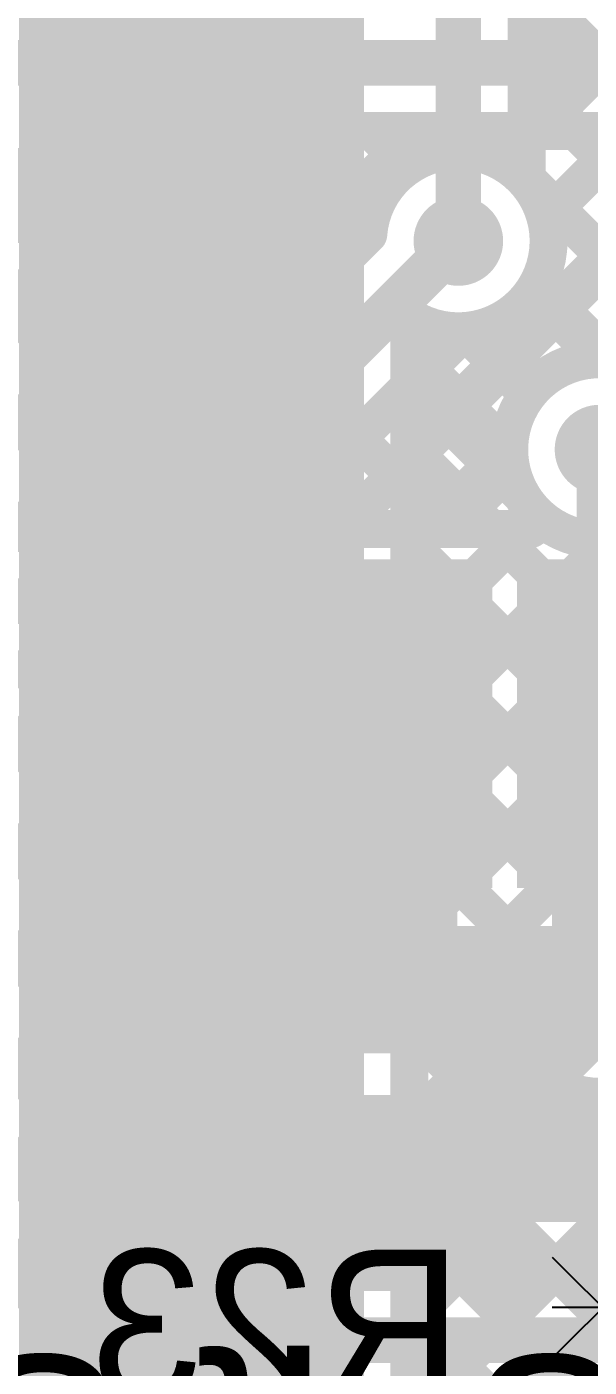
# Model space of a CAD drawing. Header units: millimetres. Extents: x 0.79 to 4.38, y 0.99 to 3.94.
# Drawn here: x 1.5151 to 1.6634, y 1.858 to 2.2115 of the extents above; entities that cross this region are included whole.
import ezdxf

# ---------------------------------------------------------------- set-up
doc = ezdxf.new("R2010")
doc.units = ezdxf.units.MM
doc.header["$MEASUREMENT"] = 0
for name, color, linetype in [('BottomLayer', 5, 'Continuous'), ('BottomOverlay', 54, 'Continuous'), ('BottomPaste', 16, 'Continuous'), ('BottomSolder', 6, 'Continuous'), ('MultiLayer', 9, 'Continuous'), ('TopLayer', 1, 'Continuous'), ('TopOverlay', 2, 'Continuous'), ('TopSolder', 216, 'Continuous'), ('ViaHoleLayer', 16, 'Continuous')]:
    doc.layers.add(name, color=color, linetype=linetype)

# ---------------------------------------------------------------- blocks, each defined once
blk = doc.blocks.new('PS2801C_1_F3_A_B_2')
at = {"layer": 'BottomLayer'}
for points in [[(0.23622, 0.03228), (0.31496, 0.03228), (0.23622, 0.06772), (0.31496, 0.06772)], [(0.23622, -0.01772), (0.31496, -0.01772), (0.23622, 0.01772), (0.31496, 0.01772)]]:
    blk.add_solid(points, dxfattribs=at)
at = {"layer": 'BottomOverlay', "const_width": 0.01}
blk.add_lwpolyline([(0.259, -0.035), (0.017, -0.035)], dxfattribs=at)
at = {"layer": 'BottomOverlay', "const_width": 0.005}
blk.add_lwpolyline([(0.2565, -0.035, 1), (0.2615, -0.035, 1)], format="xyb", close=True, dxfattribs=at)
at = {"layer": 'BottomPaste'}
for points in [[(0.23622, 0.03228), (0.31496, 0.03228), (0.23622, 0.06772), (0.31496, 0.06772)], [(0.23622, -0.01772), (0.31496, -0.01772), (0.23622, 0.01772), (0.31496, 0.01772)]]:
    blk.add_solid(points, dxfattribs=at)
at = {"layer": 'BottomSolder'}
for points in [[(0.23222, 0.02828), (0.31896, 0.02828), (0.23222, 0.07172), (0.31896, 0.07172)], [(0.23222, -0.02172), (0.31896, -0.02172), (0.23222, 0.02172), (0.31896, 0.02172)]]:
    blk.add_solid(points, dxfattribs=at)
blk = doc.blocks.new('R__0402_B_27')
at = {"layer": 'BottomLayer'}
for points in [[(-0.0275, 0.0125), (-0.0275, -0.0125), (-0.0095, 0.0125), (-0.0095, -0.0125)], [(0.0095, 0.0125), (0.0095, -0.0125), (0.0275, 0.0125), (0.0275, -0.0125)]]:
    blk.add_solid(points, dxfattribs=at)
at = {"layer": 'BottomOverlay', "const_width": 0.01}
for points in [[(-0.034, 0.019), (-0.034, -0.019)], [(-0.034, 0.019), (0.034, 0.019)], [(0.034, 0.019), (0.034, -0.019)], [(-0.034, -0.019), (0.034, -0.019)]]:
    blk.add_lwpolyline(points, dxfattribs=at)
at = {"layer": 'BottomOverlay', "const_width": 0.005}
for points in [[(-0.0365, 0.019, 1), (-0.0315, 0.019, 1)], [(-0.0365, 0.019, 1), (-0.0315, 0.019, 1)], [(0.0315, 0.019, 1), (0.0365, 0.019, 1)], [(0.0315, 0.019, 1), (0.0365, 0.019, 1)], [(-0.0365, -0.019, 1), (-0.0315, -0.019, 1)], [(-0.0365, -0.019, 1), (-0.0315, -0.019, 1)], [(0.0315, -0.019, 1), (0.0365, -0.019, 1)], [(0.0315, -0.019, 1), (0.0365, -0.019, 1)]]:
    blk.add_lwpolyline(points, format="xyb", close=True, dxfattribs=at)
at = {"layer": 'BottomPaste'}
for points in [[(-0.0275, 0.0125), (-0.0275, -0.0125), (-0.0095, 0.0125), (-0.0095, -0.0125)], [(0.0095, 0.0125), (0.0095, -0.0125), (0.0275, 0.0125), (0.0275, -0.0125)]]:
    blk.add_solid(points, dxfattribs=at)
at = {"layer": 'BottomSolder'}
for points in [[(-0.0315, 0.0165), (-0.0315, -0.0165), (-0.0055, 0.0165), (-0.0055, -0.0165)], [(0.0055, 0.0165), (0.0055, -0.0165), (0.0315, 0.0165), (0.0315, -0.0165)]]:
    blk.add_solid(points, dxfattribs=at)
blk = doc.blocks.new('R__0402_B_29')
at = {"layer": 'BottomLayer'}
for points in [[(-0.0275, 0.0125), (-0.0275, -0.0125), (-0.0095, 0.0125), (-0.0095, -0.0125)], [(0.0095, 0.0125), (0.0095, -0.0125), (0.0275, 0.0125), (0.0275, -0.0125)]]:
    blk.add_solid(points, dxfattribs=at)
at = {"layer": 'BottomOverlay', "const_width": 0.01}
for points in [[(-0.034, -0.019), (-0.034, 0.019)], [(0.034, 0.019), (-0.034, 0.019)], [(0.034, -0.019), (0.034, 0.019)], [(0.034, -0.019), (-0.034, -0.019)]]:
    blk.add_lwpolyline(points, dxfattribs=at)
at = {"layer": 'BottomOverlay', "const_width": 0.005}
for points in [[(-0.0365, 0.019, 1), (-0.0315, 0.019, 1)], [(-0.0365, 0.019, 1), (-0.0315, 0.019, 1)], [(0.0315, 0.019, 1), (0.0365, 0.019, 1)], [(0.0315, 0.019, 1), (0.0365, 0.019, 1)], [(-0.0365, -0.019, 1), (-0.0315, -0.019, 1)], [(-0.0365, -0.019, 1), (-0.0315, -0.019, 1)], [(0.0315, -0.019, 1), (0.0365, -0.019, 1)], [(0.0315, -0.019, 1), (0.0365, -0.019, 1)]]:
    blk.add_lwpolyline(points, format="xyb", close=True, dxfattribs=at)
at = {"layer": 'BottomPaste'}
for points in [[(-0.0275, 0.0125), (-0.0275, -0.0125), (-0.0095, 0.0125), (-0.0095, -0.0125)], [(0.0095, 0.0125), (0.0095, -0.0125), (0.0275, 0.0125), (0.0275, -0.0125)]]:
    blk.add_solid(points, dxfattribs=at)
at = {"layer": 'BottomSolder'}
for points in [[(-0.0315, 0.0165), (-0.0315, -0.0165), (-0.0055, 0.0165), (-0.0055, -0.0165)], [(0.0055, 0.0165), (0.0055, -0.0165), (0.0315, 0.0165), (0.0315, -0.0165)]]:
    blk.add_solid(points, dxfattribs=at)
blk = doc.blocks.new('T________B_____12_P___95')
at = {"layer": 'TopOverlay', "const_width": 0.01}
blk.add_lwpolyline([(-0.105, -0.162), (2.325, -0.162)], dxfattribs=at)

msp = doc.modelspace()

# ---------------------------------------------------------------- linework, layer by layer
at = {"layer": 'BottomLayer'}
for points, const_width in [([(1.369, 2.202), (2.10213, 2.202)], 0.012), ([(1.48403, 2.078), (1.59003, 2.184)], 0.01), ([(1.51231, 2.078), (1.61831, 2.184)], 0.01), ([(1.55588, 2.184), (2.08554, 2.184)], 0.01), ([(1.55851, 2.18076), (1.56175, 2.184)], 0.01), ([(1.57781, 2.184), (1.60513, 2.15668)], 0.01), ([(1.59824, 2.07907), (1.70317, 2.184)], 0.01), ([(1.60609, 2.184), (1.61545, 2.17465)], 0.01), ([(1.63438, 2.184), (1.85996, 1.95842)], 0.01), ([(1.63911, 2.17651), (1.6466, 2.184)], 0.01), ([(1.65193, 2.16105), (1.67488, 2.184)], 0.01), ([(1.65683, 1.8831), (1.95773, 2.184)], 0.01), ([(1.66266, 2.184), (1.8741, 1.97256)], 0.01), ([(1.361, 2.167), (1.53824, 2.167)], 0.025), ([(1.56239, 2.17114), (1.59099, 2.14254)], 0.01), ([(1.52645, 2.078), (1.60515, 2.15671)], 0.01), ([(1.5339, 2.06), (1.6289, 2.155)], 0.012), ([(1.55557, 2.14968), (1.57684, 2.1284)], 0.01), ([(1.361, 2.1425), (1.53824, 2.1425)], 0.01), ([(1.4496, 2.1425), (1.5141, 2.078)], 0.01), ([(1.46759, 2.08984), (1.52025, 2.1425)], 0.01), ([(1.47789, 2.1425), (1.53442, 2.08597)], 0.01), ([(1.50617, 2.1425), (1.54856, 2.10011)], 0.01), ([(1.53446, 2.1425), (1.5627, 2.11426)], 0.01), ([(1.64855, 2.14155), (1.66628, 2.12381)], 0.01), ([(1.54665, 2.0473), (1.63061, 2.13125)], 0.01), ([(1.63058, 2.13123), (1.64727, 2.11454)], 0.01), ([(1.61644, 2.11708), (1.6456, 2.08793)], 0.01), ([(1.6023, 2.10294), (1.62617, 2.07907)], 0.01), ([(1.66612, 2.0277), (1.66612, 2.1)], 0.012), ([(1.62652, 2.07907), (1.64277, 2.09532)], 0.01), ([(1.58816, 2.0888), (1.59789, 2.07907)], 0.01), ([(1.64812, 2.07907), (1.64812, 2.08441)], 0.01), ([(1.47379, 2.078), (1.52645, 2.078)], 0.01), ([(1.58641, 2.07907), (1.63641, 2.07907)], 0.01), ([(1.58641, 1.97632), (1.58641, 2.07907)], 0.01), ([(1.63641, 2.07907), (1.64584, 2.07907)], 0.01), ([(1.63641, 2.07907), (1.64584, 2.07907)], 0.01), ([(1.57402, 2.07466), (1.58641, 2.06227)], 0.01), ([(1.48053, 1.96136), (1.58641, 2.06724)], 0.01), ([(1.425, 2.06), (1.5339, 2.06)], 0.012), ([(1.55987, 2.06052), (1.58641, 2.03398)], 0.01), ([(1.5457, 2.0464), (1.58641, 2.0057)], 0.01), ([(1.37797, 1.88709), (1.53288, 2.042)], 0.01), ([(1.47379, 2.042), (1.5339, 2.042)], 0.01), ([(1.49354, 2.042), (1.59162, 1.94391)], 0.01), ([(1.52182, 2.042), (1.58641, 1.97741)], 0.01), ([(1.32401, 2.04182), (1.59483, 1.771)], 0.01), ([(1.50213, 1.95468), (1.58641, 2.03895)], 0.01), ([(1.47117, 2.03608), (1.566, 1.94126)], 0.01), ([(1.61612, 1.95379), (1.61612, 2.0277)], 0.025), ([(1.66612, 1.95379), (1.66612, 2.0277)], 0.025), ([(1.45863, 2.02034), (1.54756, 1.93141)], 0.01), ([(1.51216, 1.93643), (1.58641, 2.01067)], 0.01), ([(1.5263, 1.92229), (1.58641, 1.98239)], 0.01), ([(1.58641, 1.97632), (1.59162, 1.97632)], 0.01), ([(1.5875, 1.97632), (1.59162, 1.9722)], 0.01), ([(1.59162, 1.95379), (1.59162, 1.97479)], 0.01), ([(1.59162, 1.95379), (1.59162, 1.97479)], 0.01), ([(1.64062, 1.95379), (1.64062, 1.97479)], 0.01), ([(1.64062, 1.93779), (1.64062, 1.97479)], 0.01), ([(1.64162, 1.95379), (1.64162, 1.97479)], 0.01), ([(1.64162, 1.95379), (1.64162, 1.97479)], 0.01), ([(1.57359, 1.94129), (1.59162, 1.95932)], 0.01), ([(1.59162, 1.94129), (1.59162, 1.95379)], 0.01), ([(1.64162, 1.93279), (1.64162, 1.95379)], 0.01), ([(1.50859, 1.94209), (1.5458, 1.90488)], 0.01), ([(1.50888, 1.93971), (1.56549, 1.8831)], 0.01), ([(1.56721, 1.94129), (1.59162, 1.94129)], 0.01), ([(1.48513, 1.938), (1.55803, 1.8651)], 0.012), ([(1.64062, 1.93279), (1.64062, 1.93779)], 0.01), ([(1.64062, 1.93279), (1.64062, 1.93779)], 0.01), ([(1.64062, 1.92347), (1.64994, 1.93279)], 0.01), ([(1.64062, 1.91679), (1.64062, 1.93279)], 0.01), ([(1.64162, 1.93279), (1.6535, 1.93279)], 0.01), ([(1.62855, 1.8831), (1.67756, 1.93212)], 0.01), ([(1.66256, 1.92955), (1.709, 1.8831)], 0.01), ([(1.56721, 1.91679), (1.61612, 1.91679)], 0.025), ([(1.64062, 1.9232), (1.68072, 1.8831)], 0.01), ([(1.47916, 1.91495), (1.62311, 1.771)], 0.01), ([(1.64062, 1.89579), (1.64062, 1.91679)], 0.01), ([(1.48343, 1.91425), (1.54528, 1.8524)], 0.01), ([(1.54045, 1.90814), (1.54339, 1.91108)], 0.01), ([(1.55531, 1.89537), (1.56758, 1.8831)], 0.01), ([(1.62874, 1.89579), (1.64062, 1.89579)], 0.01), ([(1.63975, 1.89579), (1.65243, 1.8831)], 0.01), ([(1.56721, 1.89229), (1.61612, 1.89229)], 0.01), ([(1.57198, 1.8831), (1.58116, 1.89229)], 0.01), ([(1.58668, 1.89229), (1.59586, 1.8831)], 0.01), ([(1.60026, 1.8831), (1.60944, 1.89229)], 0.01), ([(1.61496, 1.89229), (1.62415, 1.8831)], 0.01), ([(1.56549, 1.8831), (1.78465, 1.8831)], 0.01), ([(1.47347, 1.84116), (1.51499, 1.88269)], 0.01), ([(1.43574, 1.77515), (1.52913, 1.86854)], 0.01), ([(1.55803, 1.8651), (1.7921, 1.8651)], 0.012), ([(1.45987, 1.771), (1.54328, 1.8544)], 0.01)]:
    msp.add_lwpolyline(points, dxfattribs=dict(at, const_width=const_width))
for points, const_width in [([(1.55338, 2.184, 1), (1.55838, 2.184, 1)], 0.005), ([(1.55338, 2.184, 1), (1.55838, 2.184, 1)], 0.005), ([(1.55925, 2.184, 1), (1.56425, 2.184, 1)], 0.005), ([(1.57531, 2.184, 1), (1.58031, 2.184, 1)], 0.005), ([(1.58753, 2.184, 1), (1.59253, 2.184, 1)], 0.005), ([(1.60359, 2.184, 1), (1.60859, 2.184, 1)], 0.005), ([(1.61581, 2.184, 1), (1.62081, 2.184, 1)], 0.005), ([(1.63188, 2.184, 1), (1.63688, 2.184, 1)], 0.005), ([(1.6441, 2.184, 1), (1.6491, 2.184, 1)], 0.005), ([(1.66016, 2.184, 1), (1.66516, 2.184, 1)], 0.005), ([(1.55601, 2.18076, 1), (1.56101, 2.18076, 1)], 0.005), ([(1.63661, 2.17651, 1), (1.64161, 2.17651, 1)], 0.005), ([(1.53199, 2.167, 1), (1.54449, 2.167, 1)], 0.0125), ([(1.53234, 2.167, 1), (1.54415, 2.167, 1)], 0.01181), ([(1.61295, 2.17465, 1), (1.61795, 2.17465, 1)], 0.005), ([(1.55989, 2.17114, 1), (1.56489, 2.17114, 1)], 0.005), ([(1.56024, 2.167, 1), (1.56524, 2.167, 1)], 0.005), ([(1.56024, 2.167, 1), (1.56524, 2.167, 1)], 0.005), ([(1.623, 2.155, 1), (1.63481, 2.155, 1)], 0.01181), ([(1.64943, 2.16105, 1), (1.65443, 2.16105, 1)], 0.005), ([(1.60263, 2.15668, 1), (1.60763, 2.15668, 1)], 0.005), ([(1.60265, 2.15671, 1), (1.60765, 2.15671, 1)], 0.005), ([(1.60265, 2.15671, 1), (1.60765, 2.15671, 1)], 0.005), ([(1.6259, 2.155, 1), (1.6319, 2.155, 1)], 0.006), ([(1.65021, 2.155, 1), (1.65521, 2.155, 1)], 0.005), ([(1.65021, 2.155, 1), (1.65521, 2.155, 1)], 0.005), ([(1.55307, 2.14968, 1), (1.55807, 2.14968, 1)], 0.005), ([(1.51775, 2.1425, 1), (1.52275, 2.1425, 1)], 0.005), ([(1.53196, 2.1425, 1), (1.53696, 2.1425, 1)], 0.005), ([(1.53574, 2.1425, 1), (1.54074, 2.1425, 1)], 0.005), ([(1.53574, 2.1425, 1), (1.54074, 2.1425, 1)], 0.005), ([(1.58849, 2.14254, 1), (1.59349, 2.14254, 1)], 0.005), ([(1.64605, 2.14155, 1), (1.65105, 2.14155, 1)], 0.005), ([(1.62808, 2.13123, 1), (1.63308, 2.13123, 1)], 0.005), ([(1.62811, 2.13125, 1), (1.63311, 2.13125, 1)], 0.005), ([(1.62811, 2.13125, 1), (1.63311, 2.13125, 1)], 0.005), ([(1.57434, 2.1284, 1), (1.57934, 2.1284, 1)], 0.005), ([(1.66378, 2.12381, 1), (1.66878, 2.12381, 1)], 0.005), ([(1.61394, 2.11708, 1), (1.61894, 2.11708, 1)], 0.005), ([(1.5602, 2.11426, 1), (1.5652, 2.11426, 1)], 0.005), ([(1.64477, 2.11454, 1), (1.64977, 2.11454, 1)], 0.005), ([(1.66022, 2.1, 1), (1.67203, 2.1, 1)], 0.01181), ([(1.5998, 2.10294, 1), (1.6048, 2.10294, 1)], 0.005), ([(1.54606, 2.10011, 1), (1.55106, 2.10011, 1)], 0.005), ([(1.66312, 2.1, 1), (1.66912, 2.1, 1)], 0.006), ([(1.64027, 2.09532, 1), (1.64527, 2.09532, 1)], 0.005), ([(1.58566, 2.0888, 1), (1.59066, 2.0888, 1)], 0.005), ([(1.6431, 2.08793, 1), (1.6481, 2.08793, 1)], 0.005), ([(1.53192, 2.08597, 1), (1.53692, 2.08597, 1)], 0.005), ([(1.64562, 2.08441, 1), (1.65062, 2.08441, 1)], 0.005), ([(1.64562, 2.08441, 1), (1.65062, 2.08441, 1)], 0.005), ([(1.50981, 2.078, 1), (1.51481, 2.078, 1)], 0.005), ([(1.5116, 2.078, 1), (1.5166, 2.078, 1)], 0.005), ([(1.52395, 2.078, 1), (1.52895, 2.078, 1)], 0.005), ([(1.52395, 2.078, 1), (1.52895, 2.078, 1)], 0.005), ([(1.58391, 2.07907, 1), (1.58891, 2.07907, 1)], 0.005), ([(1.58391, 2.07907, 1), (1.58891, 2.07907, 1)], 0.005), ([(1.59539, 2.07907, 1), (1.60039, 2.07907, 1)], 0.005), ([(1.59574, 2.07907, 1), (1.60074, 2.07907, 1)], 0.005), ([(1.62367, 2.07907, 1), (1.62867, 2.07907, 1)], 0.005), ([(1.62402, 2.07907, 1), (1.62902, 2.07907, 1)], 0.005), ([(1.63391, 2.07907, 1), (1.63891, 2.07907, 1)], 0.005), ([(1.63391, 2.07907, 1), (1.63891, 2.07907, 1)], 0.005), ([(1.63391, 2.07907, 1), (1.63891, 2.07907, 1)], 0.005), ([(1.64334, 2.07907, 1), (1.64834, 2.07907, 1)], 0.005), ([(1.64334, 2.07907, 1), (1.64834, 2.07907, 1)], 0.005), ([(1.64562, 2.07907, 1), (1.65062, 2.07907, 1)], 0.005), ([(1.57152, 2.07466, 1), (1.57652, 2.07466, 1)], 0.005), ([(1.58391, 2.06724, 1), (1.58891, 2.06724, 1)], 0.005), ([(1.5309, 2.06, 1), (1.5369, 2.06, 1)], 0.006), ([(1.5309, 2.06, 1), (1.5369, 2.06, 1)], 0.006), ([(1.55737, 2.06052, 1), (1.56237, 2.06052, 1)], 0.005), ([(1.58391, 2.06227, 1), (1.58891, 2.06227, 1)], 0.005), ([(1.5432, 2.0464, 1), (1.5482, 2.0464, 1)], 0.005), ([(1.54413, 2.04727, 1), (1.54913, 2.04727, 1)], 0.005), ([(1.54415, 2.0473, 1), (1.54915, 2.0473, 1)], 0.005), ([(1.54415, 2.0473, 1), (1.54915, 2.0473, 1)], 0.005), ([(1.51932, 2.042, 1), (1.52432, 2.042, 1)], 0.005), ([(1.53038, 2.042, 1), (1.53538, 2.042, 1)], 0.005), ([(1.5314, 2.042, 1), (1.5364, 2.042, 1)], 0.005), ([(1.5314, 2.042, 1), (1.5364, 2.042, 1)], 0.005), ([(1.5314, 2.042, 1), (1.5364, 2.042, 1)], 0.005), ([(1.58391, 2.03895, 1), (1.58891, 2.03895, 1)], 0.005), ([(1.60987, 2.0277, 1), (1.62237, 2.0277, 1)], 0.0125), ([(1.65987, 2.0277, 1), (1.67237, 2.0277, 1)], 0.0125), ([(1.58391, 2.03398, 1), (1.58891, 2.03398, 1)], 0.005), ([(1.66312, 2.0277, 1), (1.66912, 2.0277, 1)], 0.006), ([(1.58391, 2.01067, 1), (1.58891, 2.01067, 1)], 0.005), ([(1.58391, 2.0057, 1), (1.58891, 2.0057, 1)], 0.005), ([(1.58391, 1.98239, 1), (1.58891, 1.98239, 1)], 0.005), ([(1.58391, 1.97741, 1), (1.58891, 1.97741, 1)], 0.005), ([(1.58391, 1.97632, 1), (1.58891, 1.97632, 1)], 0.005), ([(1.58391, 1.97632, 1), (1.58891, 1.97632, 1)], 0.005), ([(1.585, 1.97632, 1), (1.59, 1.97632, 1)], 0.005), ([(1.58912, 1.97632, 1), (1.59412, 1.97632, 1)], 0.005), ([(1.58912, 1.97479, 1), (1.59412, 1.97479, 1)], 0.005), ([(1.58912, 1.97479, 1), (1.59412, 1.97479, 1)], 0.005), ([(1.63812, 1.97479, 1), (1.64312, 1.97479, 1)], 0.005), ([(1.63812, 1.97479, 1), (1.64312, 1.97479, 1)], 0.005), ([(1.63912, 1.97479, 1), (1.64412, 1.97479, 1)], 0.005), ([(1.63912, 1.97479, 1), (1.64412, 1.97479, 1)], 0.005), ([(1.58912, 1.9722, 1), (1.59412, 1.9722, 1)], 0.005), ([(1.60987, 1.95379, 1), (1.62237, 1.95379, 1)], 0.0125), ([(1.65987, 1.95379, 1), (1.67237, 1.95379, 1)], 0.0125), ([(1.58912, 1.95932, 1), (1.59412, 1.95932, 1)], 0.005), ([(1.58912, 1.95379, 1), (1.59412, 1.95379, 1)], 0.005), ([(1.58912, 1.95379, 1), (1.59412, 1.95379, 1)], 0.005), ([(1.58912, 1.95379, 1), (1.59412, 1.95379, 1)], 0.005), ([(1.63812, 1.95379, 1), (1.64312, 1.95379, 1)], 0.005), ([(1.63912, 1.95379, 1), (1.64412, 1.95379, 1)], 0.005), ([(1.63912, 1.95379, 1), (1.64412, 1.95379, 1)], 0.005), ([(1.63912, 1.95379, 1), (1.64412, 1.95379, 1)], 0.005), ([(1.58912, 1.94391, 1), (1.59412, 1.94391, 1)], 0.005), ([(1.5635, 1.94126, 1), (1.5685, 1.94126, 1)], 0.005), ([(1.56471, 1.94129, 1), (1.56971, 1.94129, 1)], 0.005), ([(1.56471, 1.94129, 1), (1.56971, 1.94129, 1)], 0.005), ([(1.57109, 1.94129, 1), (1.57609, 1.94129, 1)], 0.005), ([(1.58912, 1.94129, 1), (1.59412, 1.94129, 1)], 0.005), ([(1.58912, 1.94129, 1), (1.59412, 1.94129, 1)], 0.005), ([(1.50966, 1.93643, 1), (1.51466, 1.93643, 1)], 0.005), ([(1.63812, 1.93779, 1), (1.64312, 1.93779, 1)], 0.005), ([(1.63812, 1.93779, 1), (1.64312, 1.93779, 1)], 0.005), ([(1.63812, 1.93779, 1), (1.64312, 1.93779, 1)], 0.005), ([(1.63812, 1.93279, 1), (1.64312, 1.93279, 1)], 0.005), ([(1.63812, 1.93279, 1), (1.64312, 1.93279, 1)], 0.005), ([(1.63812, 1.93279, 1), (1.64312, 1.93279, 1)], 0.005), ([(1.63912, 1.93279, 1), (1.64412, 1.93279, 1)], 0.005), ([(1.63912, 1.93279, 1), (1.64412, 1.93279, 1)], 0.005), ([(1.64744, 1.93279, 1), (1.65244, 1.93279, 1)], 0.005), ([(1.651, 1.93279, 1), (1.656, 1.93279, 1)], 0.005), ([(1.651, 1.93279, 1), (1.656, 1.93279, 1)], 0.005), ([(1.54506, 1.93141, 1), (1.55006, 1.93141, 1)], 0.005), ([(1.66006, 1.92955, 1), (1.66506, 1.92955, 1)], 0.005), ([(1.5238, 1.92229, 1), (1.5288, 1.92229, 1)], 0.005), ([(1.56096, 1.91679, 1), (1.57346, 1.91679, 1)], 0.0125), ([(1.56131, 1.91679, 1), (1.57312, 1.91679, 1)], 0.01181), ([(1.60987, 1.91679, 1), (1.62237, 1.91679, 1)], 0.0125), ([(1.63812, 1.92347, 1), (1.64312, 1.92347, 1)], 0.005), ([(1.63812, 1.9232, 1), (1.64312, 1.9232, 1)], 0.005), ([(1.63812, 1.91679, 1), (1.64312, 1.91679, 1)], 0.005), ([(1.63812, 1.91679, 1), (1.64312, 1.91679, 1)], 0.005), ([(1.53795, 1.90814, 1), (1.54295, 1.90814, 1)], 0.005), ([(1.54089, 1.91108, 1), (1.54589, 1.91108, 1)], 0.005), ([(1.5433, 1.90488, 1), (1.5483, 1.90488, 1)], 0.005), ([(1.55281, 1.89537, 1), (1.55781, 1.89537, 1)], 0.005), ([(1.62624, 1.89579, 1), (1.63124, 1.89579, 1)], 0.005), ([(1.62624, 1.89579, 1), (1.63124, 1.89579, 1)], 0.005), ([(1.63725, 1.89579, 1), (1.64225, 1.89579, 1)], 0.005), ([(1.63812, 1.89579, 1), (1.64312, 1.89579, 1)], 0.005), ([(1.63812, 1.89579, 1), (1.64312, 1.89579, 1)], 0.005), ([(1.56471, 1.89229, 1), (1.56971, 1.89229, 1)], 0.005), ([(1.56471, 1.89229, 1), (1.56971, 1.89229, 1)], 0.005), ([(1.57866, 1.89229, 1), (1.58366, 1.89229, 1)], 0.005), ([(1.58418, 1.89229, 1), (1.58918, 1.89229, 1)], 0.005), ([(1.60694, 1.89229, 1), (1.61194, 1.89229, 1)], 0.005), ([(1.61246, 1.89229, 1), (1.61746, 1.89229, 1)], 0.005), ([(1.61362, 1.89229, 1), (1.61862, 1.89229, 1)], 0.005), ([(1.61362, 1.89229, 1), (1.61862, 1.89229, 1)], 0.005), ([(1.56299, 1.8831, 1), (1.56799, 1.8831, 1)], 0.005), ([(1.56299, 1.8831, 1), (1.56799, 1.8831, 1)], 0.005), ([(1.56508, 1.8831, 1), (1.57008, 1.8831, 1)], 0.005), ([(1.56948, 1.8831, 1), (1.57448, 1.8831, 1)], 0.005), ([(1.59336, 1.8831, 1), (1.59836, 1.8831, 1)], 0.005), ([(1.59776, 1.8831, 1), (1.60276, 1.8831, 1)], 0.005), ([(1.62165, 1.8831, 1), (1.62665, 1.8831, 1)], 0.005), ([(1.62605, 1.8831, 1), (1.63105, 1.8831, 1)], 0.005), ([(1.64993, 1.8831, 1), (1.65493, 1.8831, 1)], 0.005), ([(1.65433, 1.8831, 1), (1.65933, 1.8831, 1)], 0.005), ([(1.51249, 1.88269, 1), (1.51749, 1.88269, 1)], 0.005), ([(1.52663, 1.86854, 1), (1.53163, 1.86854, 1)], 0.005), ([(1.55503, 1.8651, 1), (1.56103, 1.8651, 1)], 0.006), ([(1.55503, 1.8651, 1), (1.56103, 1.8651, 1)], 0.006), ([(1.54078, 1.8544, 1), (1.54578, 1.8544, 1)], 0.005)]:
    msp.add_lwpolyline(points, format="xyb", close=True, dxfattribs=dict(at, const_width=const_width))
at = {"layer": 'BottomLayer', "const_width": 0.01}
for points in [[(1.55588, 2.184, -0.194099), (1.56274, 2.167)], [(1.60515, 2.15671, -0.964773), (1.65271, 2.155)], [(1.56274, 2.167, -0.414214), (1.53824, 2.1425)], [(1.65271, 2.155, -0.393363), (1.63061, 2.13125)], [(1.64812, 2.08441, -1.440035), (1.68993, 2.1)], [(1.54665, 2.0473, -0.199396), (1.5339, 2.042)], [(1.54663, 2.04727, -0.198912), (1.5339, 2.042)], [(1.56721, 1.89229, -1), (1.56721, 1.94129)], [(1.67874, 1.93279, -0.27735), (1.6535, 1.93279)], [(1.62874, 1.89579, -0.136106), (1.61612, 1.89229)]]:
    msp.add_lwpolyline(points, format="xyb", dxfattribs=at)
at = {"layer": 'BottomOverlay'}
for p, q in [((1.65368, 1.887), (1.68034, 1.86034)), ((1.68034, 1.887), (1.65368, 1.86034)), ((1.68034, 1.87367), (1.65368, 1.87367))]:
    msp.add_line(p, q, dxfattribs=at)
at = {"layer": 'BottomSolder', "const_width": 0.00991}
for points in [[(1.53329, 2.167, 1), (1.54319, 2.167, 1)], [(1.62395, 2.155, 1), (1.63386, 2.155, 1)], [(1.66117, 2.1, 1), (1.67107, 2.1, 1)], [(1.56226, 1.91679, 1), (1.57217, 1.91679, 1)]]:
    msp.add_lwpolyline(points, format="xyb", close=True, dxfattribs=at)
at = {"layer": 'MultiLayer', "const_width": 0.01181}
for points in [[(1.53234, 2.167, 1), (1.54415, 2.167, 1)], [(1.623, 2.155, 1), (1.63481, 2.155, 1)], [(1.66022, 2.1, 1), (1.67203, 2.1, 1)], [(1.56131, 1.91679, 1), (1.57312, 1.91679, 1)]]:
    msp.add_lwpolyline(points, format="xyb", close=True, dxfattribs=at)
at = {"layer": 'TopLayer'}
for points, const_width in [([(1.6289, 2.155), (1.6289, 2.534)], 0.012), ([(1.6469, 2.17059), (1.6469, 2.5204)], 0.01), ([(1.616, 1.99784), (2.037, 2.41884)], 0.01), ([(1.616, 1.97238), (2.037, 2.39338)], 0.01), ([(1.616, 1.94693), (2.037, 2.36793)], 0.01), ([(1.616, 1.92147), (2.037, 2.34247)], 0.01), ([(1.616, 1.89601), (2.037, 2.31701)], 0.01), ([(1.6469, 2.20693), (1.7498, 2.30982)], 0.01), ([(1.616, 1.87056), (2.04152, 2.29607)], 0.01), ([(1.616, 1.8451), (2.05422, 2.28332)], 0.01), ([(1.6469, 2.18147), (1.7498, 2.28437)], 0.01), ([(1.616, 1.81965), (2.06695, 2.2706)], 0.01), ([(1.65193, 2.16105), (1.7498, 2.25891)], 0.01), ([(1.616, 2.09966), (1.7498, 2.23346)], 0.01), ([(1.6469, 2.22238), (1.70498, 2.16431)], 0.01), ([(1.66442, 2.12375), (1.7498, 2.20913)], 0.01), ([(1.66612, 2.1), (1.7678, 2.20167)], 0.012), ([(1.6469, 2.19693), (1.69225, 2.15158)], 0.01), ([(1.6469, 2.17147), (1.67952, 2.13885)], 0.01), ([(1.64963, 2.14329), (1.66679, 2.12613)], 0.01), ([(1.616, 1.7615), (1.616, 2.13499)], 0.01), ([(1.616, 2.12512), (1.62285, 2.13197)], 0.01), ([(1.63538, 2.13209), (1.64997, 2.11749)], 0.01), ([(1.616, 2.12601), (1.64231, 2.09969)], 0.01), ([(1.616, 2.10055), (1.97605, 1.7405)], 0.01), ([(1.616, 2.0742), (1.64232, 2.10052)], 0.01), ([(1.616, 2.04875), (1.64986, 2.08261)], 0.01), ([(1.616, 2.02329), (1.66908, 2.07637)], 0.01), ([(1.616, 2.07509), (1.95629, 1.7348)], 0.01), ([(1.66582, 2.07619), (2.00151, 1.7405)], 0.01), ([(1.616, 2.04964), (1.94759, 1.71805)], 0.01), ([(1.616, 2.02418), (1.984, 1.65618)], 0.01), ([(1.616, 1.99873), (1.984, 1.63073)], 0.01), ([(1.616, 1.97327), (1.984, 1.60527)], 0.01), ([(1.616, 1.94782), (1.7851, 1.77871)], 0.01), ([(1.616, 1.92236), (1.76653, 1.77183)], 0.01), ([(1.616, 1.8969), (1.7514, 1.7615)], 0.01), ([(1.616, 1.87145), (1.72595, 1.7615)], 0.01)]:
    msp.add_lwpolyline(points, dxfattribs=dict(at, const_width=const_width))
for points, const_width in [([(1.6444, 2.20693, 1), (1.6494, 2.20693, 1)], 0.005), ([(1.6444, 2.19693, 1), (1.6494, 2.19693, 1)], 0.005), ([(1.6444, 2.18147, 1), (1.6494, 2.18147, 1)], 0.005), ([(1.53234, 2.167, 1), (1.54415, 2.167, 1)], 0.01181), ([(1.6444, 2.17147, 1), (1.6494, 2.17147, 1)], 0.005), ([(1.6444, 2.17059, 1), (1.6494, 2.17059, 1)], 0.005), ([(1.6444, 2.17059, 1), (1.6494, 2.17059, 1)], 0.005), ([(1.623, 2.155, 1), (1.63481, 2.155, 1)], 0.01181), ([(1.64943, 2.16105, 1), (1.65443, 2.16105, 1)], 0.005), ([(1.6259, 2.155, 1), (1.6319, 2.155, 1)], 0.006), ([(1.65021, 2.155, 1), (1.65521, 2.155, 1)], 0.005), ([(1.65021, 2.155, 1), (1.65521, 2.155, 1)], 0.005), ([(1.64713, 2.14329, 1), (1.65213, 2.14329, 1)], 0.005), ([(1.6135, 2.13499, 1), (1.6185, 2.13499, 1)], 0.005), ([(1.6135, 2.13499, 1), (1.6185, 2.13499, 1)], 0.005), ([(1.62035, 2.13197, 1), (1.62535, 2.13197, 1)], 0.005), ([(1.63288, 2.13209, 1), (1.63788, 2.13209, 1)], 0.005), ([(1.6135, 2.12601, 1), (1.6185, 2.12601, 1)], 0.005), ([(1.6135, 2.12512, 1), (1.6185, 2.12512, 1)], 0.005), ([(1.66192, 2.12375, 1), (1.66692, 2.12375, 1)], 0.005), ([(1.66192, 2.12375, 1), (1.66692, 2.12375, 1)], 0.005), ([(1.66429, 2.12613, 1), (1.66929, 2.12613, 1)], 0.005), ([(1.64747, 2.11749, 1), (1.65247, 2.11749, 1)], 0.005), ([(1.66022, 2.1, 1), (1.67203, 2.1, 1)], 0.01181), ([(1.6135, 2.10055, 1), (1.6185, 2.10055, 1)], 0.005), ([(1.6135, 2.09966, 1), (1.6185, 2.09966, 1)], 0.005), ([(1.63981, 2.09969, 1), (1.64481, 2.09969, 1)], 0.005), ([(1.63982, 2.10052, 1), (1.64482, 2.10052, 1)], 0.005), ([(1.66312, 2.1, 1), (1.66912, 2.1, 1)], 0.006), ([(1.64736, 2.08261, 1), (1.65236, 2.08261, 1)], 0.005), ([(1.6135, 2.07509, 1), (1.6185, 2.07509, 1)], 0.005), ([(1.6135, 2.0742, 1), (1.6185, 2.0742, 1)], 0.005), ([(1.66332, 2.07619, 1), (1.66832, 2.07619, 1)], 0.005), ([(1.6135, 2.04964, 1), (1.6185, 2.04964, 1)], 0.005), ([(1.6135, 2.04875, 1), (1.6185, 2.04875, 1)], 0.005), ([(1.6135, 2.02418, 1), (1.6185, 2.02418, 1)], 0.005), ([(1.6135, 2.02329, 1), (1.6185, 2.02329, 1)], 0.005), ([(1.6135, 1.99873, 1), (1.6185, 1.99873, 1)], 0.005), ([(1.6135, 1.99784, 1), (1.6185, 1.99784, 1)], 0.005), ([(1.6135, 1.97327, 1), (1.6185, 1.97327, 1)], 0.005), ([(1.6135, 1.97238, 1), (1.6185, 1.97238, 1)], 0.005), ([(1.6135, 1.94782, 1), (1.6185, 1.94782, 1)], 0.005), ([(1.6135, 1.94693, 1), (1.6185, 1.94693, 1)], 0.005), ([(1.56131, 1.91679, 1), (1.57312, 1.91679, 1)], 0.01181), ([(1.6135, 1.92236, 1), (1.6185, 1.92236, 1)], 0.005), ([(1.6135, 1.92147, 1), (1.6185, 1.92147, 1)], 0.005), ([(1.6135, 1.8969, 1), (1.6185, 1.8969, 1)], 0.005), ([(1.6135, 1.89601, 1), (1.6185, 1.89601, 1)], 0.005), ([(1.6135, 1.87145, 1), (1.6185, 1.87145, 1)], 0.005), ([(1.6135, 1.87056, 1), (1.6185, 1.87056, 1)], 0.005)]:
    msp.add_lwpolyline(points, format="xyb", close=True, dxfattribs=dict(at, const_width=const_width))
at = {"layer": 'TopLayer', "const_width": 0.01}
for points in [[(1.6469, 2.17059, -0.18034), (1.65271, 2.155)], [(1.65271, 2.155, -0.593821), (1.616, 2.13499)], [(1.68987, 2.09829, -2.1888), (1.66442, 2.12375)]]:
    msp.add_lwpolyline(points, format="xyb", dxfattribs=at)
at = {"layer": 'TopLayer'}
msp.add_solid([(1.513, 1.02), (1.604, 1.02), (1.513, 3.398), (1.604, 3.398)], dxfattribs=at)
at = {"layer": 'TopSolder', "const_width": 0.00991}
for points in [[(1.53329, 2.167, 1), (1.54319, 2.167, 1)], [(1.62395, 2.155, 1), (1.63386, 2.155, 1)], [(1.66117, 2.1, 1), (1.67107, 2.1, 1)], [(1.56226, 1.91679, 1), (1.57217, 1.91679, 1)]]:
    msp.add_lwpolyline(points, format="xyb", close=True, dxfattribs=at)
at = {"layer": 'ViaHoleLayer', "const_width": 0.00591}
for points in [[(1.53529, 2.167, 1), (1.54119, 2.167, 1)], [(1.62595, 2.155, 1), (1.63186, 2.155, 1)], [(1.66317, 2.1, 1), (1.66907, 2.1, 1)], [(1.56426, 1.91679, 1), (1.57017, 1.91679, 1)]]:
    msp.add_lwpolyline(points, format="xyb", close=True, dxfattribs=at)

# ---------------------------------------------------------------- block references
for name, p, rotation in [('T________B_____12_P___95', (1.425, 1.26), 90), ('PS2801C_1_F3_A_B_2', (1.61612, 2.30329), 270), ('R__0402_B_29', (1.61612, 1.93529), 270), ('R__0402_B_27', (1.66612, 1.93529), 90)]:
    msp.add_blockref(name, p, dxfattribs=dict(rotation=rotation))

# ---------------------------------------------------------------- texts
at = {"layer": 'BottomOverlay', "text_generation_flag": 2}
for s, height, p in [('R23', 0.04, (1.63, 1.84897)), ('Manufacturing Security Solutions for the Self Storage Industry', 0.05, (2.88, 1.811))]:
    msp.add_text(s, height=height, rotation=360, dxfattribs=at).set_placement(p)

doc.saveas('drawing.dxf')
